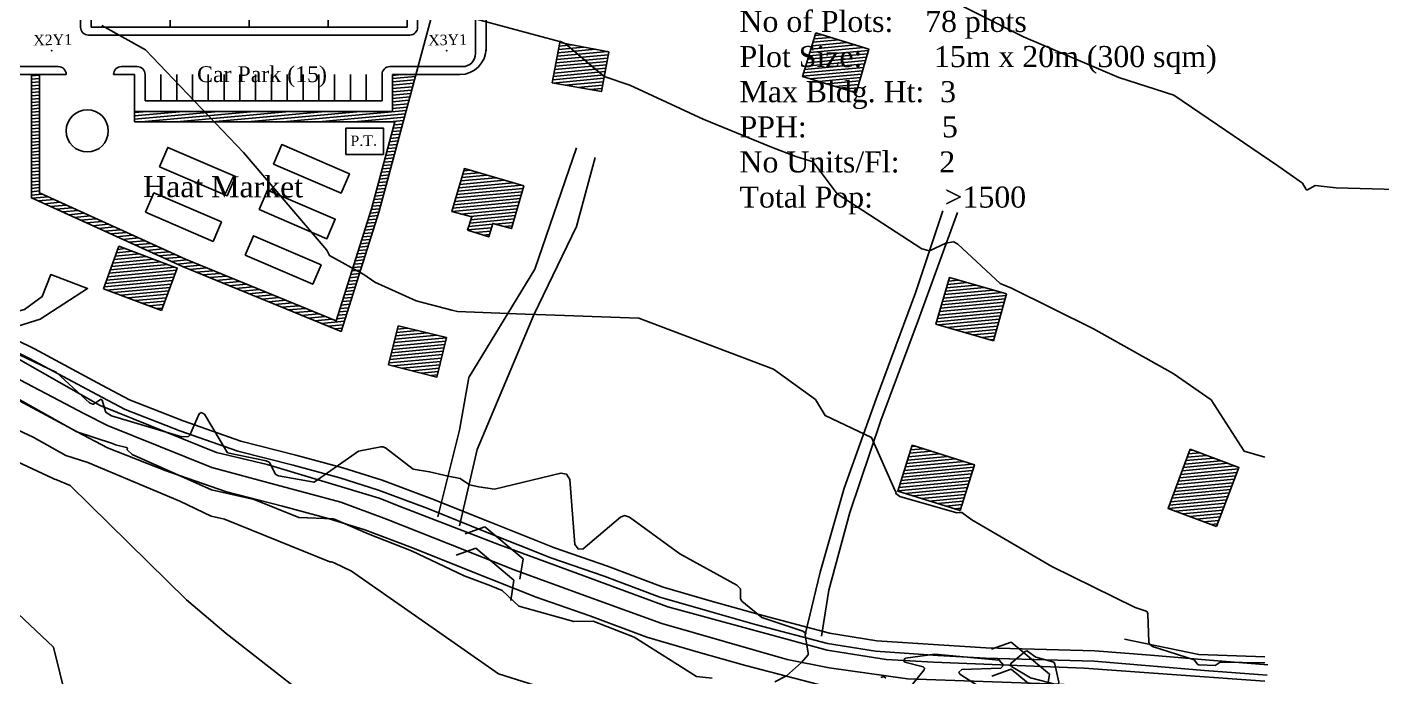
# Model space of a CAD drawing. Extents: x 15746 to 36625, y 87803 to 171760.
# Drawn here: x 17758 to 18015.3, y 88271.2 to 88394.5 of the extents above; entities that cross this region are included whole.
import ezdxf

# ---------------------------------------------------------------- set-up
doc = ezdxf.new("R2010")
doc.units = 0
doc.header["$LTSCALE"] = 5
doc.header["$MEASUREMENT"] = 0
for name, color, linetype in [('BOUNDARY', 7, 'FENCELINE2'), ('CONTOUR', 254, 'Continuous'), ('EXISTING BUILDING', 21, 'Continuous'), ('EXISTING ROAD', 25, 'Continuous'), ('Hatch2', 254, 'Continuous'), ('Phase1', 7, 'Continuous'), ('RELIEF', 255, 'Continuous'), ('text', 7, 'Continuous')]:
    doc.layers.add(name, color=color, linetype=linetype)
doc.styles.get("Standard").update_dxf_attribs({"font": 'TIMES.TTF', "height": 3})
doc.linetypes.add('FENCELINE2', pattern='A,0.25,-0.1,[132,ltypeshp.shx,S=0.1,R=0,X=-0.1,Y=0],-0.1,1', length=1.45)
pattern_1 = [(5.3223326, (-52627.4863, 31781.70936), (-0.0579741825, 0.6223053866), [])]

# ---------------------------------------------------------------- blocks, each defined once
blk = doc.blocks.new('001')
at = {"color": 0}
for p, q in [((-0.5, -0.25), (-0.35, 0)), ((-0.35, 0), (0.35, 0)), ((0.35, 0), (0.5, -0.25))]:
    blk.add_line(p, q, dxfattribs=at)

msp = doc.modelspace()

# ---------------------------------------------------------------- hatches: boundary and pattern name
at = {"layer": 'EXISTING BUILDING'}
h = msp.add_hatch(dxfattribs=at)
h.set_pattern_fill('ANSI31', color=256, scale=5, angle=-39.67767, style=0)
h.set_pattern_definition(pattern_1)
h.paths.add_polyline_path([(17915.424, 88382.016), (17917.84, 88390.33), (17907.772, 88393.388), (17905.256, 88385.104)])
h = msp.add_hatch(dxfattribs=at)
h.set_pattern_fill('ANSI31', color=256, scale=5, angle=-39.67767, style=0)
h.set_pattern_definition(pattern_1)
h.paths.add_polyline_path([(17857.735, 88383.888), (17867.054, 88382.25), (17868.469, 88389.803), (17859.169, 88391.545)])
h = msp.add_hatch(dxfattribs=at)
h.set_pattern_fill('ANSI31', color=256, scale=5, angle=-39.67767, style=0)
h.set_pattern_definition(pattern_1)
h.paths.add_polyline_path([(17852.34, 88364.37), (17841.04, 88367.656), (17838.661, 88359.471), (17842.425, 88358.471), (17841.639, 88355.955), (17845.678, 88354.693), (17846.418, 88357.223), (17849.981, 88356.256)])
h = msp.add_hatch(dxfattribs=at)
h.set_pattern_fill('ANSI31', color=256, scale=5, angle=-39.67767, style=0)
h.set_pattern_definition(pattern_1)
h.paths.add_polyline_path([(17783.497, 88340.719), (17786.508, 88348.76), (17775.383, 88352.924), (17772.482, 88344.843)])
h = msp.add_hatch(dxfattribs=at)
h.set_pattern_fill('ANSI31', color=256, scale=5, angle=-39.67767, style=0)
h.set_pattern_definition(pattern_1)
h.paths.add_polyline_path([(17941.5, 88334.961), (17943.992, 88343.843), (17933.172, 88346.975), (17930.607, 88338.115)])
h.paths.add_polyline_path([(17935.209, 88302.718), (17937.912, 88311.427), (17926.058, 88315.147), (17923.328, 88306.447)])
h = msp.add_hatch(dxfattribs=at)
h.set_pattern_fill('ANSI31', color=256, scale=5, angle=-39.67767, style=0)
h.set_pattern_definition(pattern_1)
h.paths.add_polyline_path([(17837.629, 88335.577), (17828.444, 88337.803), (17826.657, 88330.423), (17835.811, 88328.075)])
h = msp.add_hatch(dxfattribs=at)
h.set_pattern_fill('ANSI31', color=256, scale=5, angle=-39.67767, style=0)
h.set_pattern_definition(pattern_1)
h.paths.add_polyline_path([(17983.868, 88299.69), (17988.152, 88310.917), (17978.903, 88314.391), (17974.678, 88303.142)])
at = {"layer": 'Hatch2'}
h = msp.add_hatch(dxfattribs=at)
h.set_pattern_fill('ANSI31', color=3, scale=5, angle=-39.6776674, style=0)
h.paths.add_polyline_path([(17760.319, 88385.49), (17758.819, 88385.49), (17758.819, 88362.07), (17760.319, 88364.991)])
h.paths.add_polyline_path([(17760.319, 88363.036), (17760.319, 88364.991), (17758.819, 88362.07), (17787.486, 88349.041), (17817.612, 88336.729), (17824.845, 88359.588), (17831.83, 88385.49), (17827.396, 88385.49), (17827.396, 88378.49), (17778.396, 88378.49), (17778.396, 88376.49), (17827.85, 88376.49), (17823.405, 88360.01), (17816.673, 88338.733), (17788.081, 88350.419)])

# ---------------------------------------------------------------- linework, layer by layer
at = {"layer": 'BOUNDARY'}
msp.add_line((17759.584, 88385.49), (17759.584, 88385.49), dxfattribs=at)
msp.add_lwpolyline([(17839.63, 88414.412), (17824.845, 88359.588), (17817.612, 88336.729), (17787.486, 88349.041), (17758.819, 88362.07), (17758.819, 88385.49), (17755.413, 88385.49)], dxfattribs=at)
at = {"layer": 'CONTOUR', "color": 33}
for points in [[(17929.654, 88401.535), (17947.207, 88392.643), (17965.311, 88384.934), (17975.773, 88381.551), (17995.542, 88368.135), (18000.2, 88364.905), (18000.934, 88363.682), (18001.03, 88363.612), (18001.166, 88363.625), (18002.617, 88364.401), (18006.607, 88363.988), (18017.975, 88363.701)], [(17839.785, 88396.973), (17859.094, 88391.77), (17859.312, 88391.761), (17860.255, 88391.341), (17867.586, 88385.087), (17872.49, 88383.464), (17886.393, 88376.994), (17899.345, 88371.715), (17904.016, 88369.918), (17907.288, 88368.934), (17911.828, 88362.862), (17927.946, 88352.412), (17929.36, 88352.001), (17932.506, 88353.488), (17933.902, 88353.724), (17934.014, 88353.716), (17934.772, 88353.292), (17942.782, 88345.86), (17944.922, 88344.936), (17960.493, 88337.216), (17975.661, 88328.732), (17982.848, 88323.748), (17989.109, 88313.983), (17993.055, 88312.9)], [(17772.204, 88394.774), (17780.471, 88390.178), (17799.102, 88370.708), (17814.932, 88352.13), (17815.396, 88351.123), (17821.947, 88347.568), (17824.06, 88346.087), (17831.883, 88342.532), (17838.655, 88340.789), (17839.72, 88340.542), (17854.145, 88339.976), (17854.206, 88339.992), (17854.734, 88339.943), (17874.146, 88339.227), (17899.761, 88329.547), (17907.699, 88323.837), (17909.532, 88320.793), (17918.372, 88316.616), (17922.863, 88306.472), (17923.009, 88306.322), (17923.018, 88306.308), (17923.022, 88306.284), (17922.992, 88305.997), (17922.999, 88305.972), (17923.739, 88305.424), (17934.537, 88302.311), (17935.032, 88302.363), (17935.15, 88302.387), (17935.308, 88302.359), (17935.321, 88302.36), (17935.324, 88302.362), (17935.359, 88302.393), (17935.362, 88302.394), (17935.542, 88302.343), (17937.4, 88301.008), (17952.606, 88292.104), (17968.435, 88284.36), (17970.538, 88283.652), (17970.682, 88283.546), (17970.849, 88283.111), (17971.018, 88277.792), (17971.186, 88277.357), (17971.732, 88276.963), (17979.644, 88274.377), (17980.254, 88273.581), (17980.315, 88273.531), (17980.55, 88273.465), (17983.629, 88273.332), (17984.582, 88273.989), (17993.055, 88273.858)], [(17583.206, 88336.622), (17588.041, 88336.99), (17600.63, 88338.808), (17616.227, 88341.06), (17618.686, 88341.238), (17619.223, 88341.322), (17620.869, 88341.517), (17625.124, 88340.743), (17637.62, 88340.086), (17640.071, 88339.649), (17647.28, 88339.578), (17675.743, 88322.663), (17684.407, 88315.2), (17688.363, 88315.394), (17696.659, 88313.232), (17713.324, 88308.654), (17729.591, 88302.818), (17730.407, 88302.307), (17739.978, 88296.658), (17754.058, 88285.246), (17762.996, 88276.79), (17769.12, 88251.968)], [(17756.545, 88332.301), (17763.589, 88328.963), (17769.812, 88323.211), (17770.442, 88322.933), (17770.583, 88322.96), (17771.959, 88323.833), (17772.109, 88323.843), (17772.256, 88323.693), (17772.888, 88321.51), (17772.995, 88321.346), (17774.04, 88320.746), (17787.372, 88316.703), (17788.614, 88316.774), (17788.905, 88317.041), (17790.672, 88321.117), (17791.034, 88321.347), (17791.709, 88321.004), (17796.068, 88313.717), (17803.4, 88312.18), (17803.939, 88311.93), (17804.071, 88311.779), (17805.125, 88309.706), (17805.257, 88309.556), (17805.755, 88309.337), (17812.492, 88308.098), (17820.925, 88314.008), (17825.201, 88314.86), (17825.547, 88314.851), (17826.027, 88314.63), (17831.335, 88310.574), (17834.415, 88310.094), (17837.938, 88309.243), (17840.253, 88308.841), (17841.995, 88307.62), (17843.777, 88307.262), (17846.746, 88306.776), (17859.378, 88309.835), (17860.453, 88309.617), (17861.055, 88308.663), (17861.996, 88296.324), (17862.734, 88295.392), (17863.619, 88295.5), (17870.68, 88301.513), (17871.454, 88301.772), (17872.377, 88301.493), (17881.967, 88294.541), (17892.756, 88288.597), (17893.459, 88287.905), (17893.503, 88287.758), (17893.492, 88285.99), (17893.528, 88285.842), (17893.763, 88285.537), (17897.505, 88282.443), (17905.286, 88279.827), (17905.842, 88279.49), (17905.842, 88279.49), (17905.843, 88279.488), (17905.843, 88279.488), (17905.847, 88279.486), (17905.899, 88279.476), (17905.903, 88279.471), (17905.899, 88279.468), (17905.86, 88279.472), (17905.856, 88279.47), (17905.76, 88279.163), (17906.35, 88275.704), (17906.323, 88275.405), (17906.254, 88275.279), (17905.06, 88273.919), (17902.219, 88271.393), (17899.992, 88270.213)], [(17741.323, 88324.925), (17759.158, 88316.662), (17765.33, 88313.184), (17769.534, 88311.836), (17786.975, 88304.499), (17792.96, 88301.653), (17795.453, 88301.098), (17815.506, 88293.035), (17815.765, 88293.024), (17816.018, 88292.912), (17816.339, 88292.788), (17819.576, 88291.249), (17839.7, 88277.197), (17847.495, 88271.746), (17863.434, 88266.763)], [(17755.493, 88324.413), (17767.465, 88317.666), (17774.239, 88315.494), (17774.765, 88315.205), (17776.894, 88314.711), (17777.041, 88314.604), (17777.046, 88314.579), (17776.983, 88314.31), (17776.987, 88314.286), (17777.956, 88313.35), (17793.006, 88306.668), (17801.12, 88304.862), (17809.626, 88301.442), (17816.117, 88301.171), (17816.317, 88301.127), (17816.521, 88301.066), (17822.785, 88298.308), (17830.993, 88295.11), (17841.013, 88290.344), (17846.067, 88288.436), (17848.219, 88287.546), (17851.41, 88284.602), (17861.81, 88281.652), (17865.525, 88281.737), (17873.269, 88278.727), (17885.135, 88271.213), (17888.072, 88270.898)], [(17734.117, 88322.211), (17762.824, 88308.91), (17763.195, 88308.701), (17763.448, 88308.62), (17766.139, 88307.488), (17788.283, 88285.822), (17795.79, 88279.413), (17818.666, 88261.568)], [(17925.636, 88269.154), (17928.361, 88272.484), (17928.428, 88272.851), (17928.195, 88273.099), (17924.669, 88273.969), (17924.462, 88274.289), (17924.823, 88274.7), (17930.401, 88275.509), (17942.628, 88274.375), (17943.439, 88273.425), (17942.913, 88272.807), (17935.517, 88272.573), (17934.974, 88272.065), (17935.116, 88271.695), (17938.711, 88269.44)], [(17949.585, 88274.939), (17952.808, 88274.031), (17953.035, 88273.887), (17953.175, 88273.611), (17953.955, 88270.151), (17953.855, 88269.827), (17953.426, 88269.704), (17948.534, 88271.012), (17944.927, 88273.172), (17944.743, 88273.487), (17944.872, 88273.789), (17947.563, 88276.005), (17947.851, 88276.119), (17948.004, 88276.077), (17949.585, 88274.939)], [(17920.144, 88271.079), (17920.725, 88271.261), (17921.061, 88270.942)]]:
    msp.add_lwpolyline(points, dxfattribs=at)
at = {"layer": 'EXISTING BUILDING'}
for p, q in [((17772.482, 88344.843), (17775.383, 88352.924)), ((17772.482, 88344.843), (17783.497, 88340.719)), ((17828.444, 88337.803), (17826.657, 88330.423)), ((17837.629, 88335.577), (17828.444, 88337.803))]:
    msp.add_line(p, q, dxfattribs=at)
for points in [[(17915.424, 88382.016), (17905.256, 88385.104), (17907.772, 88393.388)], [(17915.424, 88382.016), (17917.84, 88390.33), (17907.772, 88393.388)], [(17868.469, 88389.803), (17859.169, 88391.545), (17857.735, 88383.888)], [(17857.735, 88383.888), (17867.054, 88382.25), (17868.469, 88389.803)], [(17852.34, 88364.37), (17841.04, 88367.656), (17838.661, 88359.471), (17842.425, 88358.471), (17841.639, 88355.955)], [(17841.639, 88355.955), (17845.678, 88354.693), (17846.418, 88357.223), (17849.981, 88356.256), (17852.34, 88364.37)], [(17783.497, 88340.719), (17786.508, 88348.76), (17775.383, 88352.924)], [(17941.5, 88334.961), (17930.607, 88338.115), (17933.172, 88346.975)], [(17941.5, 88334.961), (17943.992, 88343.843), (17933.172, 88346.975)], [(17826.657, 88330.423), (17835.811, 88328.075), (17837.629, 88335.577)], [(17935.209, 88302.718), (17923.328, 88306.447), (17926.058, 88315.147)], [(17935.209, 88302.718), (17937.912, 88311.427), (17926.058, 88315.147)], [(17983.868, 88299.69), (17974.678, 88303.142), (17978.903, 88314.391)], [(17983.868, 88299.69), (17988.152, 88310.917), (17978.903, 88314.391)]]:
    msp.add_lwpolyline(points, dxfattribs=at)
at = {"layer": 'EXISTING ROAD'}
for p, q in [((17773.248, 88318.907), (17768.917, 88321.115)), ((17793.045, 88310.938), (17773.248, 88318.907)), ((17803.589, 88311.472), (17824.852, 88305.114)), ((17824.852, 88305.114), (17829.457, 88303.252))]:
    msp.add_line(p, q, dxfattribs=at)
for points in [[(17862.353, 88371.59), (17854.441, 88348.532), (17841.861, 88327.996), (17840.133, 88317.985), (17836.005, 88301.547)], [(17840.13, 88299.839), (17843.437, 88314.308), (17848.82, 88327.092), (17854.203, 88339.876), (17862.308, 88356.678), (17865.866, 88369.776)], [(17701.702, 88352.71), (17709.012, 88355.157), (17721.585, 88365.039), (17727.887, 88356.005), (17713.933, 88353.154), (17708.281, 88350.687), (17724.994, 88344.631), (17741.708, 88338.576), (17750.917, 88339.21), (17757.514, 88340.899), (17760.838, 88343.333), (17762.482, 88347.511), (17769.474, 88344.87), (17760.494, 88339.051), (17753.022, 88336.697), (17748.058, 88335.694), (17756.278, 88331.542)], [(17905.84, 88279.484), (17908.606, 88291.058), (17913.162, 88306.996), (17919.242, 88323.951), (17926.727, 88344.074), (17931.882, 88359.597)], [(17934.714, 88359.321), (17927.228, 88338.837), (17920.129, 88319.861), (17914.215, 88302.381), (17910.281, 88287.642), (17908.837, 88278.875)], [(17768.917, 88321.115), (17752.984, 88329.436), (17741.593, 88334.681)], [(17803.589, 88311.472), (17793.988, 88313.755), (17771.86, 88322.688), (17756.278, 88331.542)], [(17826.255, 88301.075), (17817.545, 88304.331), (17805.295, 88307.634), (17793.045, 88310.938)], [(17993.055, 88270.334), (17977.167, 88271.491), (17958.742, 88272.832), (17944.433, 88273.387), (17930.124, 88273.941), (17921.147, 88274.494), (17909.917, 88276.253), (17894.808, 88280.351), (17879.698, 88284.45), (17863.711, 88290.33), (17847.724, 88296.211), (17829.457, 88303.252)], [(17826.255, 88301.075), (17838.377, 88296.281), (17850.499, 88291.486), (17864.524, 88286.383), (17878.549, 88281.279), (17902.34, 88274.466), (17910.343, 88272.859), (17925.227, 88270.798), (17939.568, 88270.289), (17953.908, 88269.78), (17966.338, 88269.025), (17979.7, 88268.032), (17993.055, 88267.039)]]:
    msp.add_lwpolyline(points, dxfattribs=at)
at = {"layer": 'Phase1'}
for p, q in [((17768.158, 88435.49), (17768.158, 88394.49)), ((17770.158, 88435.49), (17770.158, 88394.49)), ((17830.158, 88435.49), (17830.158, 88394.49)), ((17832.158, 88435.49), (17832.158, 88394.49)), ((17843.158, 88435.49), (17843.158, 88389.49)), ((17845.158, 88435.49), (17845.158, 88389.99)), ((17785.158, 88414.49), (17785.158, 88394.49)), ((17800.158, 88414.49), (17800.158, 88394.49)), ((17815.158, 88414.49), (17815.158, 88394.49)), ((17769.658, 88392.99), (17830.658, 88392.99)), ((17770.158, 88394.49), (17830.158, 88394.49)), ((17758.819, 88385.49), (17760.319, 88385.49)), ((17760.319, 88385.49), (17765.413, 88385.49)), ((17774.413, 88385.49), (17778.396, 88385.49)), ((17775.913, 88386.99), (17778.896, 88386.99)), ((17778.396, 88378.49), (17778.396, 88385.49)), ((17780.396, 88380.49), (17780.396, 88385.49)), ((17783.396, 88380.49), (17783.396, 88385.49)), ((17786.396, 88380.49), (17786.396, 88385.49)), ((17789.396, 88380.49), (17789.396, 88385.49)), ((17792.396, 88380.49), (17792.396, 88385.49)), ((17795.396, 88380.49), (17795.396, 88385.49)), ((17798.396, 88380.49), (17798.396, 88385.49)), ((17801.396, 88380.49), (17801.396, 88385.49)), ((17804.396, 88380.49), (17804.396, 88385.49)), ((17807.396, 88380.49), (17807.396, 88385.49)), ((17810.396, 88380.49), (17810.396, 88385.49)), ((17813.396, 88380.49), (17813.396, 88385.49)), ((17816.396, 88380.49), (17816.396, 88385.49)), ((17819.396, 88380.49), (17819.396, 88385.49)), ((17822.396, 88380.49), (17822.396, 88385.49)), ((17825.396, 88380.49), (17825.396, 88385.49)), ((17826.896, 88386.99), (17840.658, 88386.99)), ((17827.396, 88378.49), (17827.396, 88385.49)), ((17827.396, 88385.49), (17840.158, 88385.49)), ((17780.396, 88380.49), (17825.396, 88380.49)), ((17778.396, 88378.49), (17827.396, 88378.49)), ((17778.396, 88378.49), (17778.396, 88376.49)), ((17778.396, 88376.49), (17827.85, 88376.49))]:
    msp.add_line(p, q, dxfattribs=at)
at = {"layer": 'Phase1', "color": 7}
msp.add_lwpolyline([(17765.413, 88385.49, 0.4142136), (17763.913, 88386.99), (17694.658, 88386.99, 0.4142136)], format="xyb", dxfattribs=at)
at = {"layer": 'Phase1'}
for points in [[(17827.85, 88376.49), (17823.405, 88360.01), (17816.673, 88338.733), (17788.081, 88350.419), (17760.319, 88363.036), (17760.319, 88385.49)], [(17748.779, 88338.622), (17759.375, 88333.404), (17772.198, 88326.518), (17777.43, 88323.729), (17787.659, 88319.749), (17798.574, 88315.918), (17809.052, 88313.259), (17817.948, 88310.848), (17825.398, 88308.514), (17834.825, 88304.97), (17845.805, 88300.587), (17858.146, 88295.665), (17868.237, 88292.162), (17878.822, 88288.225), (17888.19, 88285.474), (17897.022, 88283.004), (17910.395, 88279.497), (17919.379, 88278.027), (17931.055, 88277.237), (17940.099, 88276.692), (17960.745, 88276.142), (17971.338, 88275.269), (17981.781, 88274.408), (17993.655, 88273.476)]]:
    msp.add_lwpolyline(points, dxfattribs=at)
for points in [[(17818.552, 88370.32), (17825.652, 88370.32), (17825.652, 88375.32), (17818.552, 88375.32)], [(17804.76, 88368.505), (17817.623, 88362.979), (17819.202, 88366.654), (17806.339, 88372.181)], [(17783.138, 88367.999), (17796.001, 88362.473), (17797.58, 88366.148), (17784.717, 88371.674)], [(17780.451, 88359.358), (17793.314, 88353.832), (17794.893, 88357.507), (17782.03, 88363.033)], [(17802.073, 88359.864), (17814.936, 88354.338), (17816.515, 88358.013), (17803.652, 88363.54)], [(17799.386, 88351.223), (17812.249, 88345.697), (17813.828, 88349.372), (17800.965, 88354.898)]]:
    msp.add_lwpolyline(points, close=True, dxfattribs=at)
at = {"layer": 'Phase1', "color": 7}
for points in [[(17747.912, 88336.82), (17758.46, 88331.626), (17771.254, 88324.754), (17776.594, 88321.908), (17786.965, 88317.873), (17797.995, 88314.001), (17808.544, 88311.324), (17817.387, 88308.928), (17824.746, 88306.623), (17834.103, 88303.105), (17845.063, 88298.73), (17857.448, 88293.79), (17867.56, 88290.28), (17878.19, 88286.326), (17887.639, 88283.551), (17896.499, 88281.073), (17909.979, 88277.538), (17919.149, 88276.038), (17930.928, 88275.241), (17940.012, 88274.694), (17960.636, 88274.144), (17971.173, 88273.275), (17981.621, 88272.414), (17993.499, 88271.482)], [(17754.799, 88324.511), (17767.48, 88317.7), (17773.25, 88314.625), (17784.189, 88310.369), (17795.682, 88306.334), (17806.514, 88303.586), (17815.145, 88301.247), (17822.141, 88299.055), (17831.212, 88295.646), (17842.098, 88291.3), (17854.653, 88286.292), (17864.854, 88282.751), (17875.666, 88278.729), (17885.435, 88275.861), (17894.407, 88273.351), (17908.314, 88269.704)]]:
    msp.add_lwpolyline(points, dxfattribs=at)
at = {"layer": 'Phase1'}
msp.add_circle((17769.413, 88374.795), 4, dxfattribs=at)
for centre, radius, start, end in [((17769.658, 88394.49), 1.5, 180, 270), ((17830.658, 88394.49), 1.5, 270, 360), ((17840.158, 88390.49), 5, 270, 0), ((17840.658, 88389.49), 2.5, 270, 0), ((17775.913, 88385.49), 1.5, 90, 180), ((17778.896, 88385.49), 1.5, 0, 90), ((17826.896, 88385.49), 1.5, 90, 180)]:
    msp.add_arc(centre, radius, start, end, dxfattribs=at)
for p in [(17762.658, 88389.99), (17837.658, 88389.99)]:
    msp.add_point(p, dxfattribs=at)
at = {"layer": 'RELIEF'}
msp.add_lwpolyline([(17966.439, 88278.351), (17980.525, 88275.404), (17993.055, 88274.998)], dxfattribs=at)

# ---------------------------------------------------------------- block references
at = {"layer": 'EXISTING ROAD', "xscale": 13.5, "yscale": 13.5, "zscale": 13.5, "rotation": 320.3223326313388}
for p in [(17848.555, 88296.621), (17846.818, 88292.57), (17948.515, 88274.724), (17948.541, 88269.622)]:
    msp.add_blockref('001', p, dxfattribs=at)

# ---------------------------------------------------------------- texts
at = {"layer": 'text', "attachment_point": 1}
for s, insert, char_height, width in [('No of Plots:    78 plots\\PPlot Size:         15m x 20m (300 sqm)\\PMax Bldg. Ht:  3\\PPPH:                 5\\PNo Units/Fl:     2\\PTotal Pop:         >1500', (17893.298, 88397.574), 4, 91.86925), ('Car Park (15)', (17790.271, 88387.059), 3, 25.1412)]:
    msp.add_mtext(s, dxfattribs=dict(at, insert=insert, char_height=char_height, width=width))
for s, insert, char_height, width, rotation in [('X2Y1', (17759.13, 88392.997), 2, 7.5657, 1.32233), ('X3Y1', (17834.13, 88392.997), 2, 7.5657, 1.32233), ('P.T.', (17819.382, 88373.898), 2, 5.23515, 1), ('Haat Market', (17780.047, 88366.233), 4, 31.74801, 359.88389)]:
    msp.add_mtext(s, dxfattribs=dict(at, insert=insert, char_height=char_height, width=width, rotation=rotation))

doc.saveas('drawing.dxf')
